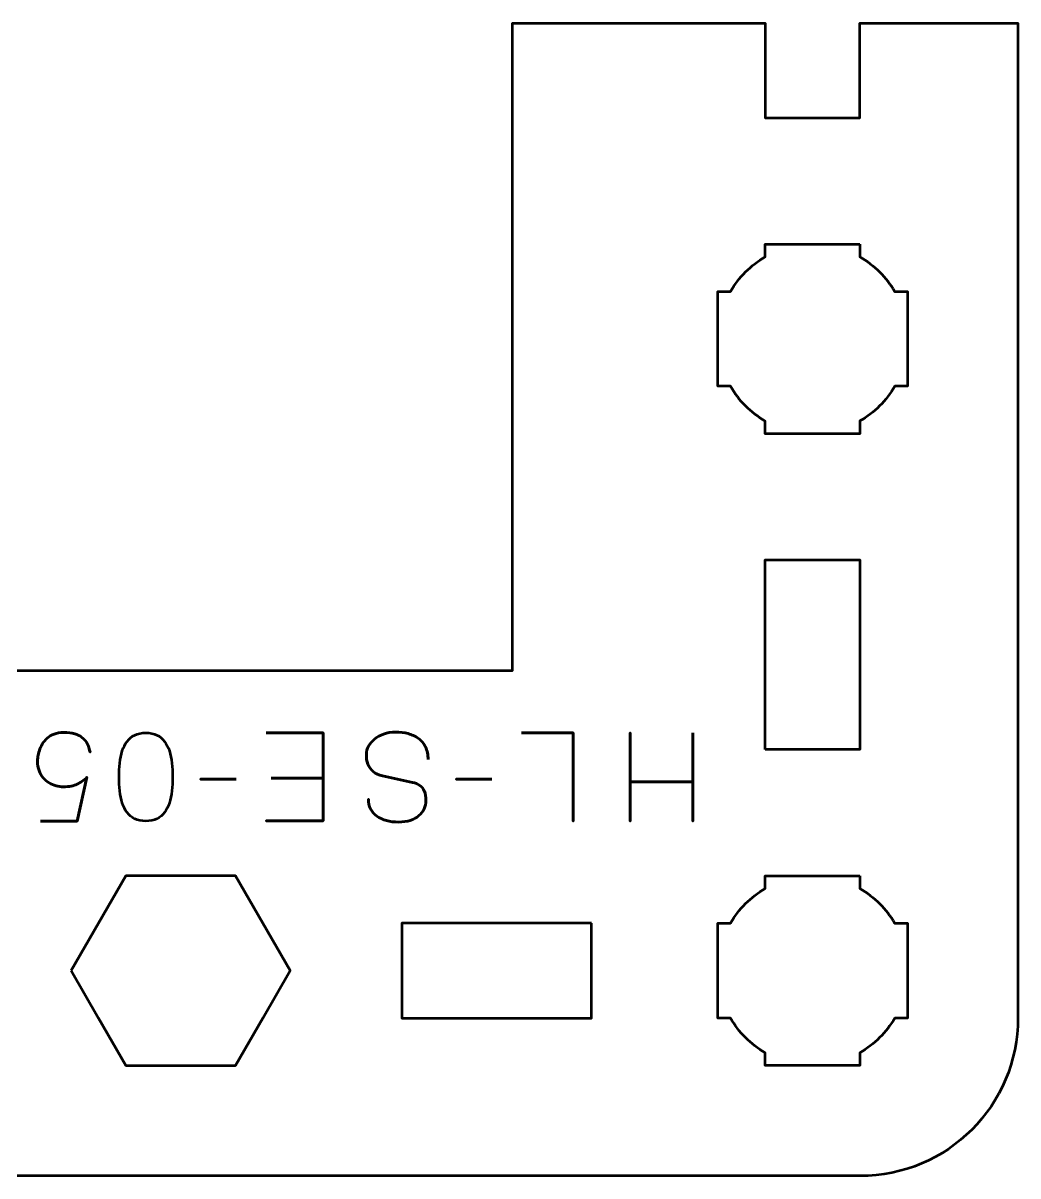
# Model space of a CAD drawing. Header units: centimetres. Extents: x -37.2 to 16.2, y -19.5 to -9.8.
# Drawn here: x -28.999 to -25.85, y -19.5 to -15.85 of the extents above; entities that cross this region are included whole.
import ezdxf

# ---------------------------------------------------------------- set-up
doc = ezdxf.new("R2010")
doc.units = ezdxf.units.CM
doc.header["$MEASUREMENT"] = 0
doc.layers.add('Layer 1', color=7, linetype='Continuous')

msp = doc.modelspace()

# ---------------------------------------------------------------- linework, layer by layer
at = {"layer": 'Layer 1', "color": 3, "lineweight": 53}
msp.add_open_spline([(-26.34995, -19.49997), (-26.07289, -19.49989), (-25.85001, -19.27682), (-25.85001, -18.99987), (-25.85001, -18.99987), (-25.85001, -18.99987), (-25.85001, -15.85002), (-25.85001, -15.85002), (-25.85001, -15.85002), (-25.85001, -15.85002), (-26.34996, -15.85002), (-26.34996, -15.85002), (-26.34996, -15.85002), (-26.34996, -15.85002), (-26.34996, -16.15001), (-26.34996, -16.15001), (-26.34996, -16.15001), (-26.34996, -16.15001), (-26.64996, -16.15001), (-26.64996, -16.15001), (-26.64996, -16.15001), (-26.64996, -16.15001), (-26.64996, -15.85002), (-26.64996, -15.85002), (-26.64996, -15.85002), (-26.64996, -15.85002), (-27.45004, -15.85002), (-27.45004, -15.85002), (-27.45004, -15.85002), (-27.45004, -15.85002), (-27.45003, -17.89997), (-27.45003, -17.89997), (-27.45003, -17.89997), (-27.45003, -17.89997), (-29.55002, -17.89997), (-29.55002, -17.89997), (-29.55002, -17.89997), (-29.55002, -17.89997), (-29.55003, -15.85002), (-29.55003, -15.85002), (-29.55003, -15.85002), (-29.55003, -15.85002), (-30.34996, -15.85002), (-30.34996, -15.85002), (-30.34996, -15.85002), (-30.34996, -15.85002), (-30.34996, -16.15001), (-30.34996, -16.15001), (-30.34996, -16.15001), (-30.34996, -16.15001), (-30.64996, -16.15001), (-30.64996, -16.15001), (-30.64996, -16.15001), (-30.64996, -16.15001), (-30.64996, -15.85002), (-30.64996, -15.85002), (-30.64996, -15.85002), (-30.64996, -15.85002), (-31.15005, -15.85002), (-31.15005, -15.85002), (-31.15005, -15.85002), (-31.15005, -15.85002), (-31.15005, -18.99987), (-31.15005, -18.99987), (-31.15005, -18.99987), (-31.15005, -19.27687), (-30.92696, -19.49997), (-30.64996, -19.49997), (-30.64996, -19.49997), (-30.64996, -19.49997), (-26.34995, -19.49997), (-26.34995, -19.49997)], degree=3, knots=[0, 0, 0, 0, 0.0555556, 0.0555556, 0.0555556, 0.0555556, 0.1111111, 0.1111111, 0.1111111, 0.1111111, 0.1666667, 0.1666667, 0.1666667, 0.1666667, 0.2222222, 0.2222222, 0.2222222, 0.2222222, 0.2777778, 0.2777778, 0.2777778, 0.2777778, 0.3333333, 0.3333333, 0.3333333, 0.3333333, 0.3888889, 0.3888889, 0.3888889, 0.3888889, 0.4444444, 0.4444444, 0.4444444, 0.4444444, 0.5, 0.5, 0.5, 0.5, 0.5555556, 0.5555556, 0.5555556, 0.5555556, 0.6111111, 0.6111111, 0.6111111, 0.6111111, 0.6666667, 0.6666667, 0.6666667, 0.6666667, 0.7222222, 0.7222222, 0.7222222, 0.7222222, 0.7777778, 0.7777778, 0.7777778, 0.7777778, 0.8333333, 0.8333333, 0.8333333, 0.8333333, 0.8888889, 0.8888889, 0.8888889, 0.8888889, 0.9444444, 0.9444444, 0.9444444, 0.9444444, 1, 1, 1, 1], dxfattribs=at)
at = {"layer": 'Layer 1', "lineweight": 53}
for points, knots in [([(-26.34996, -16.55002), (-26.34996, -16.55002), (-26.49848, -16.55002), (-26.49848, -16.55002), (-26.49848, -16.55002), (-26.49848, -16.55002), (-26.50003, -16.55), (-26.50003, -16.55), (-26.50003, -16.55), (-26.50003, -16.55), (-26.50158, -16.55002), (-26.50158, -16.55002), (-26.50158, -16.55002), (-26.50158, -16.55002), (-26.64996, -16.55002), (-26.64996, -16.55002), (-26.64996, -16.55002), (-26.64996, -16.55002), (-26.64996, -16.59011), (-26.64996, -16.59011), (-26.64996, -16.59011), (-26.69553, -16.61646), (-26.73351, -16.65446), (-26.75987, -16.70001), (-26.75987, -16.70001), (-26.75987, -16.70001), (-26.79996, -16.70001), (-26.79996, -16.70001), (-26.79996, -16.70001), (-26.79996, -16.70001), (-26.79996, -16.84406), (-26.79996, -16.84406), (-26.79996, -16.84406), (-26.79996, -16.84406), (-26.80002, -16.85), (-26.80002, -16.85), (-26.80002, -16.85), (-26.80002, -16.85), (-26.79996, -16.85594), (-26.79996, -16.85594), (-26.79996, -16.85594), (-26.79996, -16.85594), (-26.79996, -17.00001), (-26.79996, -17.00001), (-26.79996, -17.00001), (-26.79996, -17.00001), (-26.75989, -17.00001), (-26.75989, -17.00001), (-26.75989, -17.00001), (-26.73353, -17.04558), (-26.69554, -17.08357), (-26.64996, -17.10991), (-26.64996, -17.10991), (-26.64996, -17.10991), (-26.64996, -17.15001), (-26.64996, -17.15001), (-26.64996, -17.15001), (-26.64996, -17.15001), (-26.34996, -17.15001), (-26.34996, -17.15001), (-26.34996, -17.15001), (-26.34996, -17.15001), (-26.34996, -17.10982), (-26.34996, -17.10982), (-26.34996, -17.10982), (-26.30446, -17.08348), (-26.26652, -17.04552), (-26.24018, -17.00001), (-26.24018, -17.00001), (-26.24018, -17.00001), (-26.19997, -17.00001), (-26.19997, -17.00001), (-26.19997, -17.00001), (-26.19997, -17.00001), (-26.19997, -16.70001), (-26.19997, -16.70001), (-26.19997, -16.70001), (-26.19997, -16.70001), (-26.2402, -16.70001), (-26.2402, -16.70001), (-26.2402, -16.70001), (-26.26654, -16.65451), (-26.30447, -16.61655), (-26.34996, -16.59021), (-26.34996, -16.59021), (-26.34996, -16.59021), (-26.34996, -16.55002), (-26.34996, -16.55002)], [0, 0, 0, 0, 0.0454545, 0.0454545, 0.0454545, 0.0454545, 0.0909091, 0.0909091, 0.0909091, 0.0909091, 0.1363636, 0.1363636, 0.1363636, 0.1363636, 0.1818182, 0.1818182, 0.1818182, 0.1818182, 0.2272727, 0.2272727, 0.2272727, 0.2272727, 0.2727273, 0.2727273, 0.2727273, 0.2727273, 0.3181818, 0.3181818, 0.3181818, 0.3181818, 0.3636364, 0.3636364, 0.3636364, 0.3636364, 0.4090909, 0.4090909, 0.4090909, 0.4090909, 0.4545455, 0.4545455, 0.4545455, 0.4545455, 0.5, 0.5, 0.5, 0.5, 0.5454545, 0.5454545, 0.5454545, 0.5454545, 0.5909091, 0.5909091, 0.5909091, 0.5909091, 0.6363636, 0.6363636, 0.6363636, 0.6363636, 0.6818182, 0.6818182, 0.6818182, 0.6818182, 0.7272727, 0.7272727, 0.7272727, 0.7272727, 0.7727273, 0.7727273, 0.7727273, 0.7727273, 0.8181818, 0.8181818, 0.8181818, 0.8181818, 0.8636364, 0.8636364, 0.8636364, 0.8636364, 0.9090909, 0.9090909, 0.9090909, 0.9090909, 0.9545455, 0.9545455, 0.9545455, 0.9545455, 1, 1, 1, 1]), ([(-26.64996, -18.14992), (-26.64996, -18.14992), (-26.34995, -18.14992), (-26.34995, -18.14992), (-26.34995, -18.14992), (-26.34995, -18.14992), (-26.34995, -17.54993), (-26.34995, -17.54993), (-26.34995, -17.54993), (-26.34995, -17.54993), (-26.64996, -17.54993), (-26.64996, -17.54993), (-26.64996, -17.54993), (-26.64996, -17.54993), (-26.64996, -18.14992), (-26.64996, -18.14992)], [0, 0, 0, 0, 0.25, 0.25, 0.25, 0.25, 0.5, 0.5, 0.5, 0.5, 0.75, 0.75, 0.75, 0.75, 1, 1, 1, 1]), ([(-28.84641, -18.84995), (-28.84641, -18.84995), (-28.75981, -18.69994), (-28.75981, -18.69994), (-28.75981, -18.69994), (-28.75981, -18.69994), (-28.67321, -18.54995), (-28.67321, -18.54995), (-28.67321, -18.54995), (-28.67321, -18.54995), (-28.5, -18.54995), (-28.5, -18.54995), (-28.5, -18.54995), (-28.5, -18.54995), (-28.32679, -18.54995), (-28.32679, -18.54995), (-28.32679, -18.54995), (-28.32679, -18.54995), (-28.24019, -18.69994), (-28.24019, -18.69994), (-28.24019, -18.69994), (-28.24019, -18.69994), (-28.15359, -18.84995), (-28.15359, -18.84995), (-28.15359, -18.84995), (-28.15359, -18.84995), (-28.24019, -18.99996), (-28.24019, -18.99996), (-28.24019, -18.99996), (-28.24019, -18.99996), (-28.32679, -19.14995), (-28.32679, -19.14995), (-28.32679, -19.14995), (-28.32679, -19.14995), (-28.5, -19.14995), (-28.5, -19.14995), (-28.5, -19.14995), (-28.5, -19.14995), (-28.67321, -19.14995), (-28.67321, -19.14995), (-28.67321, -19.14995), (-28.67321, -19.14995), (-28.75981, -18.99996), (-28.75981, -18.99996), (-28.75981, -18.99996), (-28.75981, -18.99996), (-28.84641, -18.84995), (-28.84641, -18.84995)], [0, 0, 0, 0, 0.0833333, 0.0833333, 0.0833333, 0.0833333, 0.1666667, 0.1666667, 0.1666667, 0.1666667, 0.25, 0.25, 0.25, 0.25, 0.3333333, 0.3333333, 0.3333333, 0.3333333, 0.4166667, 0.4166667, 0.4166667, 0.4166667, 0.5, 0.5, 0.5, 0.5, 0.5833333, 0.5833333, 0.5833333, 0.5833333, 0.6666667, 0.6666667, 0.6666667, 0.6666667, 0.75, 0.75, 0.75, 0.75, 0.8333333, 0.8333333, 0.8333333, 0.8333333, 0.9166667, 0.9166667, 0.9166667, 0.9166667, 1, 1, 1, 1]), ([(-26.34996, -18.55002), (-26.34996, -18.55002), (-26.49848, -18.55002), (-26.49848, -18.55002), (-26.49848, -18.55002), (-26.49848, -18.55002), (-26.50003, -18.55), (-26.50003, -18.55), (-26.50003, -18.55), (-26.50003, -18.55), (-26.50158, -18.55002), (-26.50158, -18.55002), (-26.50158, -18.55002), (-26.50158, -18.55002), (-26.64996, -18.55002), (-26.64996, -18.55002), (-26.64996, -18.55002), (-26.64996, -18.55002), (-26.64996, -18.59011), (-26.64996, -18.59011), (-26.64996, -18.59011), (-26.69553, -18.61646), (-26.73351, -18.65446), (-26.75987, -18.70001), (-26.75987, -18.70001), (-26.75987, -18.70001), (-26.79996, -18.70001), (-26.79996, -18.70001), (-26.79996, -18.70001), (-26.79996, -18.70001), (-26.79996, -18.84406), (-26.79996, -18.84406), (-26.79996, -18.84406), (-26.79996, -18.84406), (-26.80002, -18.85), (-26.80002, -18.85), (-26.80002, -18.85), (-26.80002, -18.85), (-26.79996, -18.85594), (-26.79996, -18.85594), (-26.79996, -18.85594), (-26.79996, -18.85594), (-26.79996, -19.00001), (-26.79996, -19.00001), (-26.79996, -19.00001), (-26.79996, -19.00001), (-26.75989, -19.00001), (-26.75989, -19.00001), (-26.75989, -19.00001), (-26.73353, -19.04558), (-26.69554, -19.08357), (-26.64996, -19.10991), (-26.64996, -19.10991), (-26.64996, -19.10991), (-26.64996, -19.15001), (-26.64996, -19.15001), (-26.64996, -19.15001), (-26.64996, -19.15001), (-26.34996, -19.15001), (-26.34996, -19.15001), (-26.34996, -19.15001), (-26.34996, -19.15001), (-26.34996, -19.10982), (-26.34996, -19.10982), (-26.34996, -19.10982), (-26.30446, -19.08348), (-26.26652, -19.04552), (-26.24018, -19.00001), (-26.24018, -19.00001), (-26.24018, -19.00001), (-26.19997, -19.00001), (-26.19997, -19.00001), (-26.19997, -19.00001), (-26.19997, -19.00001), (-26.19997, -18.70001), (-26.19997, -18.70001), (-26.19997, -18.70001), (-26.19997, -18.70001), (-26.2402, -18.70001), (-26.2402, -18.70001), (-26.2402, -18.70001), (-26.26654, -18.65451), (-26.30447, -18.61655), (-26.34996, -18.59021), (-26.34996, -18.59021), (-26.34996, -18.59021), (-26.34996, -18.55002), (-26.34996, -18.55002)], [0, 0, 0, 0, 0.0454545, 0.0454545, 0.0454545, 0.0454545, 0.0909091, 0.0909091, 0.0909091, 0.0909091, 0.1363636, 0.1363636, 0.1363636, 0.1363636, 0.1818182, 0.1818182, 0.1818182, 0.1818182, 0.2272727, 0.2272727, 0.2272727, 0.2272727, 0.2727273, 0.2727273, 0.2727273, 0.2727273, 0.3181818, 0.3181818, 0.3181818, 0.3181818, 0.3636364, 0.3636364, 0.3636364, 0.3636364, 0.4090909, 0.4090909, 0.4090909, 0.4090909, 0.4545455, 0.4545455, 0.4545455, 0.4545455, 0.5, 0.5, 0.5, 0.5, 0.5454545, 0.5454545, 0.5454545, 0.5454545, 0.5909091, 0.5909091, 0.5909091, 0.5909091, 0.6363636, 0.6363636, 0.6363636, 0.6363636, 0.6818182, 0.6818182, 0.6818182, 0.6818182, 0.7272727, 0.7272727, 0.7272727, 0.7272727, 0.7727273, 0.7727273, 0.7727273, 0.7727273, 0.8181818, 0.8181818, 0.8181818, 0.8181818, 0.8636364, 0.8636364, 0.8636364, 0.8636364, 0.9090909, 0.9090909, 0.9090909, 0.9090909, 0.9545455, 0.9545455, 0.9545455, 0.9545455, 1, 1, 1, 1]), ([(-27.19996, -18.70004), (-27.19996, -18.70004), (-27.19996, -19.00005), (-27.19996, -19.00005), (-27.19996, -19.00005), (-27.19996, -19.00005), (-27.79995, -19.00005), (-27.79995, -19.00005), (-27.79995, -19.00005), (-27.79995, -19.00005), (-27.79995, -18.70004), (-27.79995, -18.70004), (-27.79995, -18.70004), (-27.79995, -18.70004), (-27.19996, -18.70004), (-27.19996, -18.70004)], [0, 0, 0, 0, 0.25, 0.25, 0.25, 0.25, 0.5, 0.5, 0.5, 0.5, 0.75, 0.75, 0.75, 0.75, 1, 1, 1, 1])]:
    msp.add_open_spline(points, degree=3, knots=knots, dxfattribs=at)
at = {"layer": 'Layer 1', "color": 5, "lineweight": 53}
for points, knots in [([(-28.94421, -18.37692), (-28.94421, -18.37692), (-28.8278, -18.37692), (-28.8278, -18.37692), (-28.8278, -18.37692), (-28.8278, -18.37692), (-28.79675, -18.238), (-28.79675, -18.238), (-28.79675, -18.238), (-28.80218, -18.24265), (-28.80736, -18.24686), (-28.81234, -18.25054), (-28.81234, -18.25054), (-28.81725, -18.25423), (-28.82243, -18.25733), (-28.82786, -18.25992), (-28.82786, -18.25992), (-28.83336, -18.26251), (-28.83957, -18.26445), (-28.84649, -18.26581), (-28.84649, -18.26581), (-28.85347, -18.26716), (-28.86175, -18.26788), (-28.87126, -18.26788), (-28.87126, -18.26788), (-28.87902, -18.26788), (-28.88678, -18.26684), (-28.89454, -18.26471), (-28.89454, -18.26471), (-28.9023, -18.26264), (-28.90968, -18.25947), (-28.91666, -18.25526), (-28.91666, -18.25526), (-28.92371, -18.251), (-28.92992, -18.24569), (-28.93535, -18.23929), (-28.93535, -18.23929), (-28.94085, -18.23289), (-28.94518, -18.22538), (-28.94829, -18.21678), (-28.94829, -18.21678), (-28.95146, -18.20818), (-28.95308, -18.19841), (-28.95314, -18.18755), (-28.95314, -18.18755), (-28.9532, -18.18354), (-28.95275, -18.17849), (-28.95185, -18.17254), (-28.95185, -18.17254), (-28.95101, -18.16659), (-28.94945, -18.16013), (-28.94725, -18.15327), (-28.94725, -18.15327), (-28.94506, -18.14641), (-28.94195, -18.13962), (-28.93801, -18.1329), (-28.93801, -18.1329), (-28.93406, -18.12617), (-28.92902, -18.12003), (-28.92294, -18.11446), (-28.92294, -18.11446), (-28.91686, -18.1089), (-28.90948, -18.10444), (-28.90088, -18.10108), (-28.90088, -18.10108), (-28.89221, -18.09778), (-28.88206, -18.09603), (-28.87048, -18.09597), (-28.87048, -18.09597), (-28.85664, -18.09603), (-28.845, -18.09752), (-28.83556, -18.1003), (-28.83556, -18.1003), (-28.82612, -18.10314), (-28.81842, -18.10683), (-28.81247, -18.11149), (-28.81247, -18.11149), (-28.80645, -18.11614), (-28.8018, -18.12125), (-28.79843, -18.12682), (-28.79843, -18.12682), (-28.79507, -18.13238), (-28.79255, -18.13794), (-28.79087, -18.1435), (-28.79087, -18.1435), (-28.78918, -18.14907), (-28.78789, -18.15417), (-28.78705, -18.15883), (-28.78705, -18.15883), (-28.78789, -18.15417), (-28.78918, -18.14907), (-28.79087, -18.1435), (-28.79087, -18.1435), (-28.79255, -18.13794), (-28.79507, -18.13238), (-28.79843, -18.12682), (-28.79843, -18.12682), (-28.8018, -18.12125), (-28.80645, -18.11614), (-28.81247, -18.11149), (-28.81247, -18.11149), (-28.81842, -18.10683), (-28.82612, -18.10314), (-28.83556, -18.1003), (-28.83556, -18.1003), (-28.845, -18.09752), (-28.85664, -18.09603), (-28.87048, -18.09597), (-28.87048, -18.09597), (-28.88206, -18.09603), (-28.89221, -18.09778), (-28.90088, -18.10108), (-28.90088, -18.10108), (-28.90948, -18.10444), (-28.91686, -18.1089), (-28.92294, -18.11446), (-28.92294, -18.11446), (-28.92902, -18.12003), (-28.93406, -18.12617), (-28.93801, -18.1329), (-28.93801, -18.1329), (-28.94195, -18.13962), (-28.94506, -18.14641), (-28.94725, -18.15327), (-28.94725, -18.15327), (-28.94945, -18.16013), (-28.95101, -18.16659), (-28.95185, -18.17254), (-28.95185, -18.17254), (-28.95275, -18.17849), (-28.9532, -18.18354), (-28.95314, -18.18755), (-28.95314, -18.18755), (-28.95308, -18.19841), (-28.95146, -18.20818), (-28.94829, -18.21678), (-28.94829, -18.21678), (-28.94518, -18.22538), (-28.94085, -18.23289), (-28.93535, -18.23929), (-28.93535, -18.23929), (-28.92992, -18.24569), (-28.92371, -18.251), (-28.91666, -18.25526), (-28.91666, -18.25526), (-28.90968, -18.25947), (-28.9023, -18.26264), (-28.89454, -18.26471), (-28.89454, -18.26471), (-28.88678, -18.26684), (-28.87902, -18.26788), (-28.87126, -18.26788), (-28.87126, -18.26788), (-28.86175, -18.26788), (-28.85347, -18.26716), (-28.84649, -18.26581), (-28.84649, -18.26581), (-28.83957, -18.26445), (-28.83336, -18.26251), (-28.82786, -18.25992), (-28.82786, -18.25992), (-28.82243, -18.25733), (-28.81725, -18.25423), (-28.81234, -18.25054), (-28.81234, -18.25054), (-28.80736, -18.24686), (-28.80218, -18.24265), (-28.79675, -18.238), (-28.79675, -18.238), (-28.79675, -18.238), (-28.8278, -18.37692), (-28.8278, -18.37692), (-28.8278, -18.37692), (-28.8278, -18.37692), (-28.94421, -18.37692), (-28.94421, -18.37692)], [0, 0, 0, 0, 0.0227273, 0.0227273, 0.0227273, 0.0227273, 0.0454545, 0.0454545, 0.0454545, 0.0454545, 0.0681818, 0.0681818, 0.0681818, 0.0681818, 0.0909091, 0.0909091, 0.0909091, 0.0909091, 0.1136364, 0.1136364, 0.1136364, 0.1136364, 0.1363636, 0.1363636, 0.1363636, 0.1363636, 0.1590909, 0.1590909, 0.1590909, 0.1590909, 0.1818182, 0.1818182, 0.1818182, 0.1818182, 0.2045455, 0.2045455, 0.2045455, 0.2045455, 0.2272727, 0.2272727, 0.2272727, 0.2272727, 0.25, 0.25, 0.25, 0.25, 0.2727273, 0.2727273, 0.2727273, 0.2727273, 0.2954545, 0.2954545, 0.2954545, 0.2954545, 0.3181818, 0.3181818, 0.3181818, 0.3181818, 0.3409091, 0.3409091, 0.3409091, 0.3409091, 0.3636364, 0.3636364, 0.3636364, 0.3636364, 0.3863636, 0.3863636, 0.3863636, 0.3863636, 0.4090909, 0.4090909, 0.4090909, 0.4090909, 0.4318182, 0.4318182, 0.4318182, 0.4318182, 0.4545455, 0.4545455, 0.4545455, 0.4545455, 0.4772727, 0.4772727, 0.4772727, 0.4772727, 0.5, 0.5, 0.5, 0.5, 0.5227273, 0.5227273, 0.5227273, 0.5227273, 0.5454545, 0.5454545, 0.5454545, 0.5454545, 0.5681818, 0.5681818, 0.5681818, 0.5681818, 0.5909091, 0.5909091, 0.5909091, 0.5909091, 0.6136364, 0.6136364, 0.6136364, 0.6136364, 0.6363636, 0.6363636, 0.6363636, 0.6363636, 0.6590909, 0.6590909, 0.6590909, 0.6590909, 0.6818182, 0.6818182, 0.6818182, 0.6818182, 0.7045455, 0.7045455, 0.7045455, 0.7045455, 0.7272727, 0.7272727, 0.7272727, 0.7272727, 0.75, 0.75, 0.75, 0.75, 0.7727273, 0.7727273, 0.7727273, 0.7727273, 0.7954545, 0.7954545, 0.7954545, 0.7954545, 0.8181818, 0.8181818, 0.8181818, 0.8181818, 0.8409091, 0.8409091, 0.8409091, 0.8409091, 0.8636364, 0.8636364, 0.8636364, 0.8636364, 0.8863636, 0.8863636, 0.8863636, 0.8863636, 0.9090909, 0.9090909, 0.9090909, 0.9090909, 0.9318182, 0.9318182, 0.9318182, 0.9318182, 0.9545455, 0.9545455, 0.9545455, 0.9545455, 0.9772727, 0.9772727, 0.9772727, 0.9772727, 1, 1, 1, 1]), ([(-28.61049, -18.09713), (-28.62407, -18.09719), (-28.63578, -18.09959), (-28.64554, -18.10424), (-28.64554, -18.10424), (-28.65524, -18.1089), (-28.66333, -18.11556), (-28.6698, -18.12404), (-28.6698, -18.12404), (-28.6762, -18.13257), (-28.68124, -18.14266), (-28.685, -18.1543), (-28.685, -18.1543), (-28.68868, -18.16595), (-28.69133, -18.17869), (-28.69282, -18.19266), (-28.69282, -18.19266), (-28.69437, -18.20663), (-28.69515, -18.22131), (-28.69508, -18.23683), (-28.69508, -18.23683), (-28.69515, -18.25229), (-28.69437, -18.26697), (-28.69282, -18.28088), (-28.69282, -18.28088), (-28.69133, -18.29478), (-28.68868, -18.30759), (-28.685, -18.31923), (-28.685, -18.31923), (-28.68124, -18.33081), (-28.6762, -18.3409), (-28.6698, -18.3495), (-28.6698, -18.3495), (-28.66333, -18.35804), (-28.65524, -18.3647), (-28.64554, -18.36935), (-28.64554, -18.36935), (-28.63578, -18.37408), (-28.62407, -18.37647), (-28.61049, -18.37653), (-28.61049, -18.37653), (-28.59691, -18.37647), (-28.5852, -18.37408), (-28.57543, -18.36935), (-28.57543, -18.36935), (-28.56573, -18.3647), (-28.55765, -18.35804), (-28.55118, -18.3495), (-28.55118, -18.3495), (-28.54478, -18.3409), (-28.53973, -18.33081), (-28.53598, -18.31923), (-28.53598, -18.31923), (-28.53229, -18.30759), (-28.52964, -18.29478), (-28.52815, -18.28088), (-28.52815, -18.28088), (-28.5266, -18.26697), (-28.52583, -18.25229), (-28.52589, -18.23683), (-28.52589, -18.23683), (-28.52583, -18.22131), (-28.5266, -18.20663), (-28.52815, -18.19266), (-28.52815, -18.19266), (-28.52964, -18.17869), (-28.53229, -18.16595), (-28.53598, -18.1543), (-28.53598, -18.1543), (-28.53973, -18.14266), (-28.54478, -18.13257), (-28.55118, -18.12404), (-28.55118, -18.12404), (-28.55765, -18.11556), (-28.56573, -18.1089), (-28.57543, -18.10424), (-28.57543, -18.10424), (-28.5852, -18.09959), (-28.59691, -18.09719), (-28.61049, -18.09713)], [0, 0, 0, 0, 0.05, 0.05, 0.05, 0.05, 0.1, 0.1, 0.1, 0.1, 0.15, 0.15, 0.15, 0.15, 0.2, 0.2, 0.2, 0.2, 0.25, 0.25, 0.25, 0.25, 0.3, 0.3, 0.3, 0.3, 0.35, 0.35, 0.35, 0.35, 0.4, 0.4, 0.4, 0.4, 0.45, 0.45, 0.45, 0.45, 0.5, 0.5, 0.5, 0.5, 0.55, 0.55, 0.55, 0.55, 0.6, 0.6, 0.6, 0.6, 0.65, 0.65, 0.65, 0.65, 0.7, 0.7, 0.7, 0.7, 0.75, 0.75, 0.75, 0.75, 0.8, 0.8, 0.8, 0.8, 0.85, 0.85, 0.85, 0.85, 0.9, 0.9, 0.9, 0.9, 0.95, 0.95, 0.95, 0.95, 1, 1, 1, 1]), ([(-28.61049, -18.09713), (-28.62407, -18.09719), (-28.63578, -18.09959), (-28.64554, -18.10424), (-28.64554, -18.10424), (-28.65524, -18.1089), (-28.66333, -18.11556), (-28.6698, -18.12404), (-28.6698, -18.12404), (-28.6762, -18.13257), (-28.68124, -18.14266), (-28.685, -18.1543), (-28.685, -18.1543), (-28.68868, -18.16595), (-28.69133, -18.17869), (-28.69282, -18.19266), (-28.69282, -18.19266), (-28.69437, -18.20663), (-28.69515, -18.22131), (-28.69508, -18.23683), (-28.69508, -18.23683), (-28.69515, -18.25229), (-28.69437, -18.26697), (-28.69282, -18.28088), (-28.69282, -18.28088), (-28.69133, -18.29478), (-28.68868, -18.30759), (-28.685, -18.31923), (-28.685, -18.31923), (-28.68124, -18.33081), (-28.6762, -18.3409), (-28.6698, -18.3495), (-28.6698, -18.3495), (-28.66333, -18.35804), (-28.65524, -18.3647), (-28.64554, -18.36935), (-28.64554, -18.36935), (-28.63578, -18.37408), (-28.62407, -18.37647), (-28.61049, -18.37653), (-28.61049, -18.37653), (-28.59691, -18.37647), (-28.5852, -18.37408), (-28.57543, -18.36935), (-28.57543, -18.36935), (-28.56573, -18.3647), (-28.55765, -18.35804), (-28.55118, -18.3495), (-28.55118, -18.3495), (-28.54478, -18.3409), (-28.53973, -18.33081), (-28.53598, -18.31923), (-28.53598, -18.31923), (-28.53229, -18.30759), (-28.52964, -18.29478), (-28.52815, -18.28088), (-28.52815, -18.28088), (-28.5266, -18.26697), (-28.52583, -18.25229), (-28.52589, -18.23683), (-28.52589, -18.23683), (-28.52583, -18.22131), (-28.5266, -18.20663), (-28.52815, -18.19266), (-28.52815, -18.19266), (-28.52964, -18.17869), (-28.53229, -18.16595), (-28.53598, -18.1543), (-28.53598, -18.1543), (-28.53973, -18.14266), (-28.54478, -18.13257), (-28.55118, -18.12404), (-28.55118, -18.12404), (-28.55765, -18.11556), (-28.56573, -18.1089), (-28.57543, -18.10424), (-28.57543, -18.10424), (-28.5852, -18.09959), (-28.59691, -18.09719), (-28.61049, -18.09713)], [0, 0, 0, 0, 0.05, 0.05, 0.05, 0.05, 0.1, 0.1, 0.1, 0.1, 0.15, 0.15, 0.15, 0.15, 0.2, 0.2, 0.2, 0.2, 0.25, 0.25, 0.25, 0.25, 0.3, 0.3, 0.3, 0.3, 0.35, 0.35, 0.35, 0.35, 0.4, 0.4, 0.4, 0.4, 0.45, 0.45, 0.45, 0.45, 0.5, 0.5, 0.5, 0.5, 0.55, 0.55, 0.55, 0.55, 0.6, 0.6, 0.6, 0.6, 0.65, 0.65, 0.65, 0.65, 0.7, 0.7, 0.7, 0.7, 0.75, 0.75, 0.75, 0.75, 0.8, 0.8, 0.8, 0.8, 0.85, 0.85, 0.85, 0.85, 0.9, 0.9, 0.9, 0.9, 0.95, 0.95, 0.95, 0.95, 1, 1, 1, 1]), ([(-28.22942, -18.09713), (-28.22942, -18.09713), (-28.04858, -18.09713), (-28.04858, -18.09713), (-28.04858, -18.09713), (-28.04858, -18.09713), (-28.04858, -18.37537), (-28.04858, -18.37537), (-28.04858, -18.37537), (-28.04858, -18.37537), (-28.22942, -18.37537), (-28.22942, -18.37537), (-28.22942, -18.37537), (-28.22942, -18.37537), (-28.04858, -18.37537), (-28.04858, -18.37537), (-28.04858, -18.37537), (-28.04858, -18.37537), (-28.04858, -18.09713), (-28.04858, -18.09713), (-28.04858, -18.09713), (-28.04858, -18.09713), (-28.22942, -18.09713), (-28.22942, -18.09713)], [0, 0, 0, 0, 0.1666667, 0.1666667, 0.1666667, 0.1666667, 0.3333333, 0.3333333, 0.3333333, 0.3333333, 0.5, 0.5, 0.5, 0.5, 0.6666667, 0.6666667, 0.6666667, 0.6666667, 0.8333333, 0.8333333, 0.8333333, 0.8333333, 1, 1, 1, 1]), ([(-27.71679, -18.18173), (-27.71692, -18.1662), (-27.71964, -18.15295), (-27.72507, -18.14195), (-27.72507, -18.14195), (-27.73044, -18.13089), (-27.73794, -18.1219), (-27.74738, -18.11498), (-27.74738, -18.11498), (-27.75689, -18.108), (-27.76782, -18.10289), (-27.78017, -18.09965), (-27.78017, -18.09965), (-27.79246, -18.09635), (-27.80566, -18.09474), (-27.81963, -18.0948), (-27.81963, -18.0948), (-27.83373, -18.09487), (-27.8464, -18.09694), (-27.85772, -18.10088), (-27.85772, -18.10088), (-27.86897, -18.10483), (-27.87861, -18.11013), (-27.88663, -18.11679), (-27.88663, -18.11679), (-27.89472, -18.12345), (-27.90092, -18.13089), (-27.90532, -18.13917), (-27.90532, -18.13917), (-27.90972, -18.14745), (-27.91205, -18.15592), (-27.91237, -18.16465), (-27.91237, -18.16465), (-27.91276, -18.1761), (-27.91108, -18.18658), (-27.90739, -18.19602), (-27.90739, -18.19602), (-27.90371, -18.20546), (-27.89801, -18.21335), (-27.89032, -18.21982), (-27.89032, -18.21982), (-27.88269, -18.22629), (-27.87305, -18.23082), (-27.86154, -18.23334), (-27.86154, -18.23334), (-27.86154, -18.23334), (-27.76646, -18.25391), (-27.76646, -18.25391), (-27.76646, -18.25391), (-27.75754, -18.25578), (-27.74984, -18.25895), (-27.7435, -18.26335), (-27.7435, -18.26335), (-27.73716, -18.26781), (-27.73225, -18.27396), (-27.72889, -18.28185), (-27.72889, -18.28185), (-27.72552, -18.28967), (-27.72378, -18.29963), (-27.72378, -18.31173), (-27.72378, -18.31173), (-27.72378, -18.32091), (-27.72565, -18.32958), (-27.72947, -18.33773), (-27.72947, -18.33773), (-27.73322, -18.34588), (-27.73878, -18.35306), (-27.74609, -18.35933), (-27.74609, -18.35933), (-27.7534, -18.36567), (-27.76245, -18.37058), (-27.77319, -18.37414), (-27.77319, -18.37414), (-27.78399, -18.37776), (-27.79634, -18.37957), (-27.81031, -18.37964), (-27.81031, -18.37964), (-27.82435, -18.37964), (-27.83722, -18.37802), (-27.84899, -18.37479), (-27.84899, -18.37479), (-27.8607, -18.37155), (-27.87085, -18.3669), (-27.87939, -18.36069), (-27.87939, -18.36069), (-27.88792, -18.35448), (-27.89452, -18.34685), (-27.89905, -18.33792), (-27.89905, -18.33792), (-27.90358, -18.32893), (-27.90571, -18.31865), (-27.90539, -18.30707), (-27.90539, -18.30707), (-27.90571, -18.31865), (-27.90358, -18.32893), (-27.89905, -18.33792), (-27.89905, -18.33792), (-27.89452, -18.34685), (-27.88792, -18.35448), (-27.87939, -18.36069), (-27.87939, -18.36069), (-27.87085, -18.3669), (-27.8607, -18.37155), (-27.84899, -18.37479), (-27.84899, -18.37479), (-27.83722, -18.37802), (-27.82435, -18.37964), (-27.81031, -18.37964), (-27.81031, -18.37964), (-27.79634, -18.37957), (-27.78399, -18.37776), (-27.77319, -18.37414), (-27.77319, -18.37414), (-27.76245, -18.37058), (-27.7534, -18.36567), (-27.74609, -18.35933), (-27.74609, -18.35933), (-27.73878, -18.35306), (-27.73322, -18.34588), (-27.72947, -18.33773), (-27.72947, -18.33773), (-27.72565, -18.32958), (-27.72378, -18.32091), (-27.72378, -18.31173), (-27.72378, -18.31173), (-27.72378, -18.29963), (-27.72546, -18.28967), (-27.72869, -18.28191), (-27.72869, -18.28191), (-27.73199, -18.27409), (-27.73684, -18.26801), (-27.74318, -18.26354), (-27.74318, -18.26354), (-27.74952, -18.25915), (-27.75728, -18.25591), (-27.76646, -18.25391), (-27.76646, -18.25391), (-27.76646, -18.25391), (-27.86154, -18.23334), (-27.86154, -18.23334), (-27.86154, -18.23334), (-27.87331, -18.23082), (-27.88301, -18.22629), (-27.89064, -18.21982), (-27.89064, -18.21982), (-27.89834, -18.21335), (-27.90396, -18.20546), (-27.90759, -18.19602), (-27.90759, -18.19602), (-27.91114, -18.18658), (-27.91276, -18.1761), (-27.91237, -18.16465), (-27.91237, -18.16465), (-27.91205, -18.15592), (-27.90972, -18.14745), (-27.90532, -18.13917), (-27.90532, -18.13917), (-27.90092, -18.13089), (-27.89472, -18.12345), (-27.88663, -18.11679), (-27.88663, -18.11679), (-27.87861, -18.11013), (-27.86897, -18.10483), (-27.85772, -18.10088), (-27.85772, -18.10088), (-27.8464, -18.09694), (-27.83373, -18.09487), (-27.81963, -18.0948), (-27.81963, -18.0948), (-27.80566, -18.09474), (-27.79246, -18.09635), (-27.78017, -18.09965), (-27.78017, -18.09965), (-27.76782, -18.10289), (-27.75689, -18.108), (-27.74738, -18.11498), (-27.74738, -18.11498), (-27.73794, -18.1219), (-27.73044, -18.13089), (-27.72507, -18.14195), (-27.72507, -18.14195), (-27.71964, -18.15295), (-27.71692, -18.1662), (-27.71679, -18.18173)], [0, 0, 0, 0, 0.0217391, 0.0217391, 0.0217391, 0.0217391, 0.0434783, 0.0434783, 0.0434783, 0.0434783, 0.0652174, 0.0652174, 0.0652174, 0.0652174, 0.0869565, 0.0869565, 0.0869565, 0.0869565, 0.1086957, 0.1086957, 0.1086957, 0.1086957, 0.1304348, 0.1304348, 0.1304348, 0.1304348, 0.1521739, 0.1521739, 0.1521739, 0.1521739, 0.173913, 0.173913, 0.173913, 0.173913, 0.1956522, 0.1956522, 0.1956522, 0.1956522, 0.2173913, 0.2173913, 0.2173913, 0.2173913, 0.2391304, 0.2391304, 0.2391304, 0.2391304, 0.2608696, 0.2608696, 0.2608696, 0.2608696, 0.2826087, 0.2826087, 0.2826087, 0.2826087, 0.3043478, 0.3043478, 0.3043478, 0.3043478, 0.326087, 0.326087, 0.326087, 0.326087, 0.3478261, 0.3478261, 0.3478261, 0.3478261, 0.3695652, 0.3695652, 0.3695652, 0.3695652, 0.3913043, 0.3913043, 0.3913043, 0.3913043, 0.4130435, 0.4130435, 0.4130435, 0.4130435, 0.4347826, 0.4347826, 0.4347826, 0.4347826, 0.4565217, 0.4565217, 0.4565217, 0.4565217, 0.4782609, 0.4782609, 0.4782609, 0.4782609, 0.5, 0.5, 0.5, 0.5, 0.5217391, 0.5217391, 0.5217391, 0.5217391, 0.5434783, 0.5434783, 0.5434783, 0.5434783, 0.5652174, 0.5652174, 0.5652174, 0.5652174, 0.5869565, 0.5869565, 0.5869565, 0.5869565, 0.6086957, 0.6086957, 0.6086957, 0.6086957, 0.6304348, 0.6304348, 0.6304348, 0.6304348, 0.6521739, 0.6521739, 0.6521739, 0.6521739, 0.673913, 0.673913, 0.673913, 0.673913, 0.6956522, 0.6956522, 0.6956522, 0.6956522, 0.7173913, 0.7173913, 0.7173913, 0.7173913, 0.7391304, 0.7391304, 0.7391304, 0.7391304, 0.7608696, 0.7608696, 0.7608696, 0.7608696, 0.7826087, 0.7826087, 0.7826087, 0.7826087, 0.8043478, 0.8043478, 0.8043478, 0.8043478, 0.826087, 0.826087, 0.826087, 0.826087, 0.8478261, 0.8478261, 0.8478261, 0.8478261, 0.8695652, 0.8695652, 0.8695652, 0.8695652, 0.8913043, 0.8913043, 0.8913043, 0.8913043, 0.9130435, 0.9130435, 0.9130435, 0.9130435, 0.9347826, 0.9347826, 0.9347826, 0.9347826, 0.9565217, 0.9565217, 0.9565217, 0.9565217, 0.9782609, 0.9782609, 0.9782609, 0.9782609, 1, 1, 1, 1]), ([(-27.42147, -18.09713), (-27.42147, -18.09713), (-27.2581, -18.09713), (-27.2581, -18.09713), (-27.2581, -18.09713), (-27.2581, -18.09713), (-27.2581, -18.37692), (-27.2581, -18.37692), (-27.2581, -18.37692), (-27.2581, -18.37692), (-27.2581, -18.09713), (-27.2581, -18.09713), (-27.2581, -18.09713), (-27.2581, -18.09713), (-27.42147, -18.09713), (-27.42147, -18.09713)], [0, 0, 0, 0, 0.25, 0.25, 0.25, 0.25, 0.5, 0.5, 0.5, 0.5, 0.75, 0.75, 0.75, 0.75, 1, 1, 1, 1]), ([(-26.87935, -18.09713), (-26.87935, -18.09713), (-26.87935, -18.25197), (-26.87935, -18.25197), (-26.87935, -18.25197), (-26.87935, -18.25197), (-27.07687, -18.25197), (-27.07687, -18.25197), (-27.07687, -18.25197), (-27.07687, -18.25197), (-27.07687, -18.09713), (-27.07687, -18.09713), (-27.07687, -18.09713), (-27.07687, -18.09713), (-27.07687, -18.37653), (-27.07687, -18.37653), (-27.07687, -18.37653), (-27.07687, -18.37653), (-27.07687, -18.25197), (-27.07687, -18.25197), (-27.07687, -18.25197), (-27.07687, -18.25197), (-26.87935, -18.25197), (-26.87935, -18.25197), (-26.87935, -18.25197), (-26.87935, -18.25197), (-26.87935, -18.37653), (-26.87935, -18.37653), (-26.87935, -18.37653), (-26.87935, -18.37653), (-26.87935, -18.09713), (-26.87935, -18.09713)], [0, 0, 0, 0, 0.125, 0.125, 0.125, 0.125, 0.25, 0.25, 0.25, 0.25, 0.375, 0.375, 0.375, 0.375, 0.5, 0.5, 0.5, 0.5, 0.625, 0.625, 0.625, 0.625, 0.75, 0.75, 0.75, 0.75, 0.875, 0.875, 0.875, 0.875, 1, 1, 1, 1]), ([(-28.3241, -18.24343), (-28.3241, -18.24343), (-28.43703, -18.24343), (-28.43703, -18.24343), (-28.43703, -18.24343), (-28.43703, -18.24343), (-28.3241, -18.24343), (-28.3241, -18.24343)], [0, 0, 0, 0, 0.5, 0.5, 0.5, 0.5, 1, 1, 1, 1]), ([(-28.21389, -18.24032), (-28.21389, -18.24032), (-28.04858, -18.24032), (-28.04858, -18.24032), (-28.04858, -18.24032), (-28.04858, -18.24032), (-28.21389, -18.24032), (-28.21389, -18.24032)], [0, 0, 0, 0, 0.5, 0.5, 0.5, 0.5, 1, 1, 1, 1]), ([(-27.515, -18.24343), (-27.515, -18.24343), (-27.62793, -18.24343), (-27.62793, -18.24343), (-27.62793, -18.24343), (-27.62793, -18.24343), (-27.515, -18.24343), (-27.515, -18.24343)], [0, 0, 0, 0, 0.5, 0.5, 0.5, 0.5, 1, 1, 1, 1])]:
    msp.add_open_spline(points, degree=3, knots=knots, dxfattribs=at)

doc.saveas('drawing.dxf')
